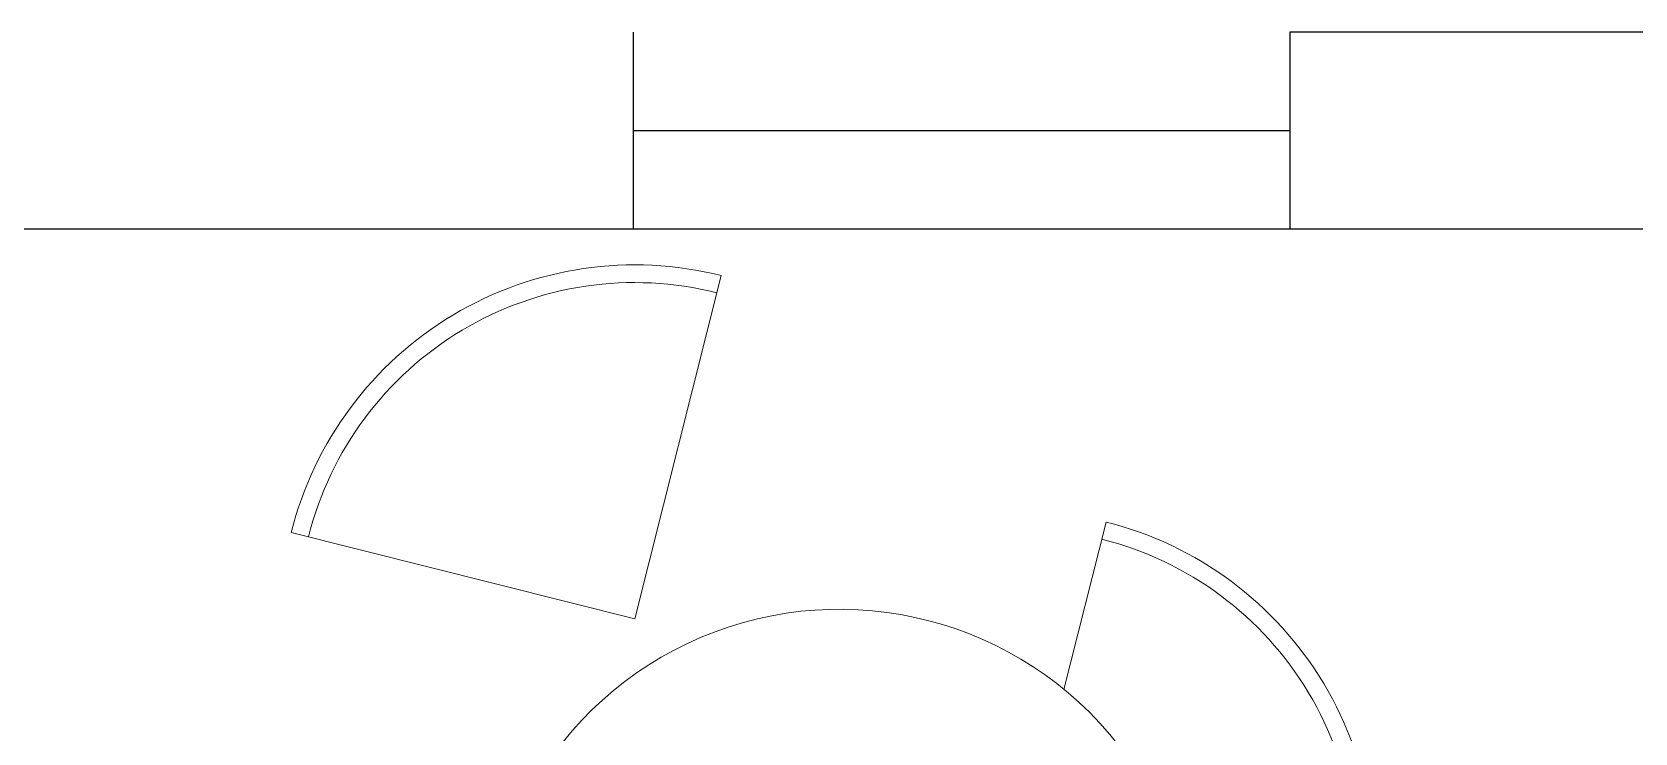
# Model space of a CAD drawing. Header units: millimetres. Extents: x -1911 to 4021, y -174 to 2851.
# Drawn here: x 2307.8 to 2552, y 385.9 to 492.8 of the extents above; entities that cross this region are included whole.
import ezdxf

# ---------------------------------------------------------------- set-up
doc = ezdxf.new("R2010")
doc.units = ezdxf.units.MM
doc.layers.add('ARREDI attrezzature - furniture', color=175, linetype='Continuous', lineweight=9)

msp = doc.modelspace()

# ---------------------------------------------------------------- linework, layer by layer
at = {"color": 0}
for p, q in [((2399.42, 462.78), (2399.42, 492.78)), ((2499.42, 492.78), (2499.42, 462.78)), ((2188.08, 462.78), (3558.04, 462.78))]:
    msp.add_line(p, q, dxfattribs=at)
msp.add_line((2758.04, 492.78), (2499.42, 492.78))
at = {"color": 2}
for p, q in [((2399.42, 477.78), (2499.42, 477.78)), ((2399.42, 462.78), (2499.42, 462.78))]:
    msp.add_line(p, q, dxfattribs=at)
at = {"layer": 'ARREDI attrezzature - furniture'}
for p, q in [((2399.62, 403.28), (2412.79, 455.63)), ((2471.44, 418.04), (2465.02, 392.52)), ((2347.27, 416.44), (2399.62, 403.28))]:
    msp.add_line(p, q, dxfattribs=at)
for centre, radius, start, end in [((2399.62, 403.28), 53.99, 75.883, 165.883), ((2399.62, 403.28), 51.29, 75.883, 165.883), ((2458.27, 365.69), 53.99, 345.883, 75.883), ((2458.27, 365.69), 51.29, 345.883, 75.883), ((2430.8, 350.76), 53.99, 247.5699, 188.0846)]:
    msp.add_arc(centre, radius, start, end, dxfattribs=at)

doc.saveas('drawing.dxf')
